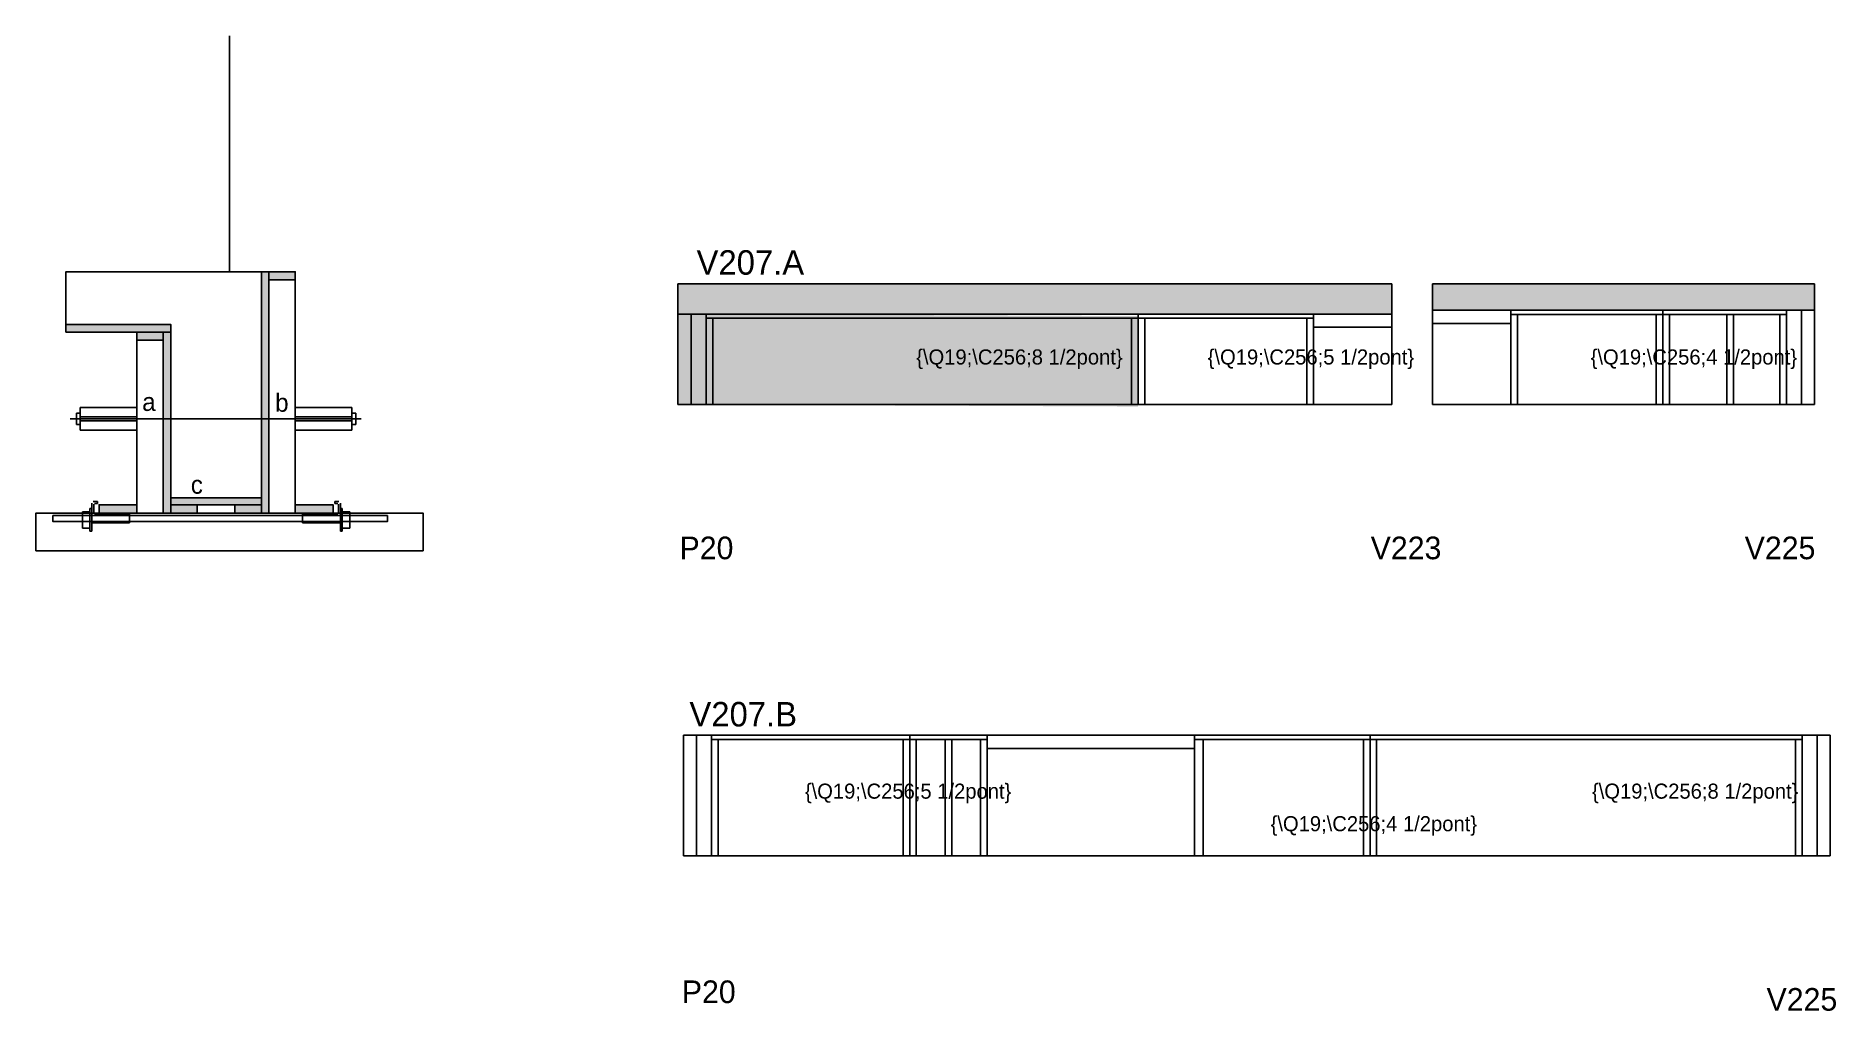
# Model space of a CAD drawing. Header units: metres. Extents: x 4463 to 5417, y 8755 to 9272.
import ezdxf

# ---------------------------------------------------------------- set-up
doc = ezdxf.new("R2010")
doc.units = ezdxf.units.M
for name, color, linetype in [('5', 7, 'Continuous'), ('barrote', 7, 'Continuous'), ('CONCRETO', 7, 'Continuous'), ('COTA', 7, 'Continuous'), ('detalhes', 7, 'Continuous'), ('Hachura', 7, 'Continuous'), ('Madeira', 7, 'Continuous'), ('Painéis', 7, 'Continuous'), ('presilha', 7, 'Continuous'), ('REAPROVEITAMENTO', 7, 'Continuous'), ('SARR_2.2x7', 7, 'Continuous'), ('SARR_3.5x7', 7, 'Continuous'), ('SCO-___-LAJ', 7, 'Continuous'), ('TENSOR', 7, 'Continuous'), ('texto', 7, 'Continuous'), ('Texto Seção', 7, 'Continuous')]:
    doc.layers.add(name, color=color, linetype=linetype)

msp = doc.modelspace()

# ---------------------------------------------------------------- hatches: boundary and pattern name
at = {"layer": 'COTA'}
h = msp.add_hatch(color=7, dxfattribs=at)
h.dxf.hatch_style = 1
h.paths.add_polyline_path([(5181.59, 9140.77), (4803.09, 9140.77), (4803.09, 9140.77), (4803.09, 9124.77), (4803.09, 9124.77), (5181.59, 9124.77), (5181.59, 9124.77), (5181.59, 9140.77), (5181.59, 9140.77)])
h = msp.add_hatch(color=7, dxfattribs=at)
h.dxf.hatch_style = 1
h.paths.add_polyline_path([(5405.72, 9126.77), (5405.72, 9140.77), (5405.72, 9140.77), (5203.22, 9140.77), (5203.22, 9140.77), (5203.22, 9126.77), (5203.22, 9126.77), (5405.72, 9126.77)])
at = {"layer": 'Hachura'}
h = msp.add_hatch(color=7, dxfattribs=at)
h.dxf.hatch_style = 1
h.paths.add_polyline_path([(4586.33, 9147.22), (4582.33, 9147.22), (4582.33, 9147.22), (4582.33, 9019.22), (4582.33, 9019.22), (4586.33, 9019.22), (4586.33, 9019.22), (4586.33, 9147.22)])
h = msp.add_hatch(color=7, dxfattribs=at)
h.dxf.hatch_style = 1
h.paths.add_polyline_path([(4586.33, 9142.82), (4586.33, 9147.22), (4586.33, 9147.22), (4600.33, 9147.22), (4600.33, 9147.22), (4600.33, 9142.82), (4600.33, 9142.82), (4586.33, 9142.82)])
h = msp.add_hatch(color=7, dxfattribs=at)
h.dxf.hatch_style = 1
h.paths.add_polyline_path([(4534.33, 9115.22), (4534.33, 9119.22), (4534.33, 9119.22), (4478.73, 9119.22), (4478.73, 9119.22), (4478.73, 9115.22), (4478.73, 9115.22), (4534.33, 9115.22)])
h = msp.add_hatch(color=7, dxfattribs=at)
h.dxf.hatch_style = 1
h.paths.add_polyline_path([(4530.33, 9110.82), (4530.33, 9115.22), (4530.33, 9115.22), (4516.33, 9115.22), (4516.33, 9115.22), (4516.33, 9110.82), (4516.33, 9110.82), (4530.33, 9110.82)])
h = msp.add_hatch(color=7, dxfattribs=at)
h.dxf.hatch_style = 1
h.paths.add_polyline_path([(4530.33, 9119.22), (4534.33, 9119.22), (4534.33, 9119.22), (4534.33, 9019.22), (4534.33, 9019.22), (4530.33, 9019.22), (4530.33, 9019.22), (4530.33, 9119.22)])
h = msp.add_hatch(color=7, dxfattribs=at)
h.dxf.hatch_style = 1
h.paths.add_polyline_path([(4582.33, 9023.62), (4582.33, 9027.22), (4582.33, 9027.22), (4534.33, 9027.22), (4534.33, 9027.22), (4534.33, 9023.62), (4534.33, 9023.62), (4582.33, 9023.62)])
h = msp.add_hatch(color=7, dxfattribs=at)
h.dxf.hatch_style = 1
h.paths.add_polyline_path([(4496.33, 9019.22), (4496.33, 9023.62), (4496.33, 9023.62), (4516.33, 9023.62), (4516.33, 9023.62), (4516.33, 9019.22), (4516.33, 9019.22), (4496.33, 9019.22)])
h = msp.add_hatch(color=7, dxfattribs=at)
h.dxf.hatch_style = 1
h.paths.add_polyline_path([(4534.33, 9019.22), (4534.33, 9023.62), (4534.33, 9023.62), (4548.33, 9023.62), (4548.33, 9023.62), (4548.33, 9019.22), (4548.33, 9019.22), (4534.33, 9019.22)])
h = msp.add_hatch(color=7, dxfattribs=at)
h.dxf.hatch_style = 1
h.paths.add_polyline_path([(4582.33, 9019.22), (4582.33, 9023.62), (4582.33, 9023.62), (4568.33, 9023.62), (4568.33, 9023.62), (4568.33, 9019.22), (4568.33, 9019.22), (4582.33, 9019.22)])
h = msp.add_hatch(color=7, dxfattribs=at)
h.dxf.hatch_style = 1
h.paths.add_polyline_path([(4620.33, 9019.22), (4620.33, 9023.62), (4620.33, 9023.62), (4600.33, 9023.62), (4600.33, 9023.62), (4600.33, 9019.22), (4600.33, 9019.22), (4620.33, 9019.22)])
at = {"layer": 'REAPROVEITAMENTO'}
h = msp.add_hatch(color=7, dxfattribs=at)
h.dxf.hatch_style = 1
h.paths.add_polyline_path([(4803.09, 9124.77), (4803.09, 9076.77), (4803.09, 9076.77), (5047.09, 9075.67), (5047.09, 9075.67), (5047.09, 9123.67), (5047.09, 9123.67), (4803.09, 9124.77)])

# ---------------------------------------------------------------- linework, layer by layer
at = {"color": 7, "lineweight": 25}
for p, q in [((4486.33, 9075.19), (4486.33, 9063.19)), ((4486.33, 9075.19), (4516.33, 9075.19)), ((4630.33, 9075.19), (4600.33, 9075.19)), ((4630.33, 9075.19), (4630.33, 9063.19)), ((4484.33, 9072.19), (4484.33, 9066.19)), ((4484.33, 9072.19), (4486.33, 9072.19)), ((4486.33, 9066.19), (4484.33, 9066.19)), ((4516.33, 9070.19), (4486.33, 9070.19)), ((4516.33, 9068.19), (4486.33, 9068.19)), ((4600.33, 9070.19), (4630.33, 9070.19)), ((4600.33, 9068.19), (4630.33, 9068.19)), ((4630.33, 9072.19), (4632.33, 9072.19)), ((4630.33, 9066.19), (4632.33, 9066.19)), ((4632.33, 9072.19), (4632.33, 9066.19)), ((4486.33, 9063.19), (4516.33, 9063.19)), ((4630.33, 9063.19), (4600.33, 9063.19))]:
    msp.add_line(p, q, dxfattribs=at)
at = {"layer": 'barrote', "color": 7, "lineweight": 25}
msp.add_lwpolyline([(4462.87, 8999.22), (4668.06, 8999.22), (4668.06, 9019.22), (4462.87, 9019.22)], close=True, dxfattribs=at)
at = {"layer": 'CONCRETO', "color": 7, "lineweight": 25}
msp.add_lwpolyline([(4478.73, 9119.22), (4478.73, 9147.22), (4582.33, 9147.22), (4582.33, 9119.22), (4582.33, 9119.22), (4582.33, 9027.22), (4534.33, 9027.22), (4534.33, 9119.22)], close=True, dxfattribs=at)
at = {"layer": 'COTA', "color": 7, "lineweight": 25}
for p, q in [((4803.09, 9124.77), (4803.09, 9140.77)), ((4803.09, 9140.77), (5181.59, 9140.77)), ((5181.59, 9140.77), (5181.59, 9124.77)), ((5203.22, 9126.77), (5203.22, 9140.77)), ((5203.22, 9140.77), (5405.72, 9140.77)), ((5405.72, 9140.77), (5405.72, 9126.77))]:
    msp.add_line(p, q, dxfattribs=at)
at = {"layer": 'Defpoints', "color": 7, "lineweight": 25}
msp.add_line((4565.53, 9147.22), (4565.53, 9272.22), dxfattribs=at)
at = {"layer": 'Madeira', "color": 7, "lineweight": 25}
for points in [[(4586.33, 9142.82), (4586.33, 9147.22), (4600.33, 9147.22), (4600.33, 9142.82)], [(4586.33, 9147.22), (4600.33, 9147.22), (4600.33, 9019.22), (4586.33, 9019.22)], [(4530.33, 9110.82), (4530.33, 9115.22), (4516.33, 9115.22), (4516.33, 9110.82)], [(4530.33, 9115.22), (4516.33, 9115.22), (4516.33, 9019.22), (4530.33, 9019.22)], [(4496.33, 9019.22), (4496.33, 9023.62), (4516.33, 9023.62), (4516.33, 9019.22)], [(4534.33, 9019.22), (4534.33, 9023.62), (4548.33, 9023.62), (4548.33, 9019.22)], [(4582.33, 9019.22), (4582.33, 9023.62), (4568.33, 9023.62), (4568.33, 9019.22)], [(4620.33, 9019.22), (4620.33, 9023.62), (4600.33, 9023.62), (4600.33, 9019.22)]]:
    msp.add_lwpolyline(points, close=True, dxfattribs=at)
at = {"layer": 'Painéis', "color": 7, "lineweight": 25}
for p, q in [((4803.09, 9124.77), (5181.59, 9124.77)), ((4803.09, 9076.77), (4803.09, 9124.77)), ((5047.09, 9076.77), (5047.09, 9124.77)), ((5181.59, 9076.77), (5181.59, 9124.77)), ((5203.22, 9126.77), (5405.72, 9126.77)), ((5203.22, 9076.77), (5203.22, 9126.77)), ((5325.22, 9076.77), (5325.22, 9126.77)), ((5405.72, 9076.77), (5405.72, 9126.77)), ((4803.09, 9076.77), (5181.59, 9076.77)), ((5203.22, 9076.77), (5405.72, 9076.77)), ((5414.03, 8901.34), (4806.03, 8901.34)), ((4806.03, 8837.34), (4806.03, 8901.34)), ((4926.03, 8837.34), (4926.03, 8901.34)), ((5170.03, 8837.34), (5170.03, 8901.34)), ((5414.03, 8837.34), (5414.03, 8901.34)), ((5414.03, 8837.34), (4806.03, 8837.34))]:
    msp.add_line(p, q, dxfattribs=at)
for points in [[(4586.33, 9147.22), (4582.33, 9147.22), (4582.33, 9019.22), (4586.33, 9019.22)], [(4534.33, 9115.22), (4534.33, 9119.22), (4478.73, 9119.22), (4478.73, 9115.22)], [(4530.33, 9115.22), (4534.33, 9115.22), (4534.33, 9019.22), (4530.33, 9019.22)], [(4582.33, 9023.62), (4582.33, 9027.22), (4534.33, 9027.22), (4534.33, 9023.62)]]:
    msp.add_lwpolyline(points, close=True, dxfattribs=at)
at = {"layer": 'presilha', "color": 7, "lineweight": 25}
for p, q in [((4487.46, 9019.92), (4491.46, 9019.92)), ((4487.46, 9019.92), (4487.46, 9011.25)), ((4491.46, 9021.59), (4492.46, 9021.59)), ((4491.46, 9009.59), (4491.46, 9021.59)), ((4491.46, 9019.92), (4491.46, 9011.25)), ((4492.46, 9018.35), (4492.46, 9024.49)), ((4492.46, 9021.59), (4492.46, 9009.59)), ((4495.46, 9025.25), (4493.22, 9025.25)), ((4493.46, 9018.97), (4493.46, 9023.87)), ((4495.46, 9024.25), (4493.84, 9024.25)), ((4512.46, 9018.59), (4493.84, 9018.59)), ((4495.46, 9025.25), (4495.46, 9024.25)), ((4512.46, 9018.59), (4512.46, 9013.99)), ((4604.2, 9018.59), (4604.2, 9013.99)), ((4604.2, 9018.59), (4622.82, 9018.59)), ((4621.2, 9025.25), (4621.2, 9024.25)), ((4621.2, 9025.25), (4623.44, 9025.25)), ((4621.2, 9024.25), (4622.82, 9024.25)), ((4623.2, 9018.97), (4623.2, 9023.87)), ((4624.2, 9018.35), (4624.2, 9024.49)), ((4625.2, 9021.59), (4624.2, 9021.59)), ((4624.2, 9021.59), (4624.2, 9009.59)), ((4625.2, 9009.59), (4625.2, 9021.59)), ((4629.2, 9019.92), (4625.2, 9019.92)), ((4625.2, 9019.92), (4625.2, 9011.25)), ((4629.2, 9019.92), (4629.2, 9011.25)), ((4491.46, 9011.25), (4487.46, 9011.25)), ((4492.46, 9009.59), (4491.46, 9009.59)), ((4512.46, 9013.99), (4492.46, 9013.99)), ((4604.2, 9013.99), (4624.2, 9013.99)), ((4624.2, 9009.59), (4625.2, 9009.59)), ((4625.2, 9011.25), (4629.2, 9011.25))]:
    msp.add_line(p, q, dxfattribs=at)
at = {"layer": 'SARR_2.2x7', "color": 7, "lineweight": 25}
for p, q in [((4810.09, 9076.77), (4810.09, 9124.77)), ((4818.09, 9122.57), (5047.09, 9122.57)), ((5047.09, 9122.57), (5140.09, 9122.57)), ((5244.72, 9124.57), (5325.22, 9124.57)), ((5325.22, 9124.57), (5390.72, 9124.57)), ((5398.72, 9076.77), (5398.72, 9126.77)), ((5140.09, 9117.77), (5181.59, 9117.77)), ((5244.72, 9119.77), (5203.22, 9119.77)), ((4813.03, 8837.34), (4813.03, 8901.34)), ((4926.03, 8899.14), (4821.03, 8899.14)), ((4967.03, 8899.14), (4926.03, 8899.14)), ((5077.03, 8894.34), (4967.03, 8894.34)), ((5170.03, 8899.14), (5077.03, 8899.14)), ((5399.03, 8899.14), (5170.03, 8899.14)), ((5407.03, 8837.34), (5407.03, 8901.34))]:
    msp.add_line(p, q, dxfattribs=at)
at = {"layer": 'SARR_3.5x7', "color": 7, "lineweight": 25}
for p, q in [((4818.09, 9124.77), (4818.09, 9076.77)), ((4821.59, 9122.57), (4821.59, 9076.77)), ((5043.59, 9122.57), (5043.59, 9076.77)), ((5047.09, 9122.57), (5047.09, 9076.77)), ((5050.59, 9122.57), (5050.59, 9076.77)), ((5136.59, 9122.57), (5136.59, 9076.77)), ((5140.09, 9124.77), (5140.09, 9076.77)), ((5244.72, 9126.77), (5244.72, 9076.77)), ((5248.22, 9124.57), (5248.22, 9076.77)), ((5321.72, 9124.57), (5321.72, 9076.77)), ((5325.22, 9124.57), (5325.22, 9076.77)), ((5328.72, 9124.57), (5328.72, 9076.77)), ((5359.22, 9124.57), (5359.22, 9076.77)), ((5362.72, 9124.57), (5362.72, 9076.77)), ((5387.22, 9124.57), (5387.22, 9076.77)), ((5390.72, 9126.77), (5390.72, 9076.77)), ((5043.59, 9076.77), (5047.09, 9076.77)), ((5047.09, 9076.77), (5050.59, 9076.77)), ((5321.72, 9076.77), (5325.22, 9076.77)), ((5325.22, 9076.77), (5328.72, 9076.77)), ((4821.03, 8901.34), (4821.03, 8837.34)), ((4824.53, 8899.14), (4824.53, 8837.34)), ((4922.53, 8899.14), (4922.53, 8837.34)), ((4926.03, 8899.14), (4926.03, 8837.34)), ((4929.53, 8899.14), (4929.53, 8837.34)), ((4944.85, 8899.14), (4944.85, 8837.34)), ((4948.35, 8899.14), (4948.35, 8837.34)), ((4963.53, 8899.14), (4963.53, 8837.34)), ((4967.03, 8837.34), (4967.03, 8901.34)), ((5077.03, 8901.34), (5077.03, 8837.34)), ((5081.53, 8837.34), (5081.53, 8899.14)), ((5166.53, 8899.14), (5166.53, 8837.34)), ((5170.03, 8899.14), (5170.03, 8837.34)), ((5173.53, 8899.14), (5173.53, 8837.34)), ((5395.53, 8899.14), (5395.53, 8837.34)), ((5399.03, 8901.34), (5399.03, 8837.34)), ((5170.03, 8837.34), (5166.53, 8837.34)), ((5173.53, 8837.34), (5170.03, 8837.34)), ((5399.03, 8837.34), (5395.53, 8837.34))]:
    msp.add_line(p, q, dxfattribs=at)
at = {"layer": 'SCO-___-LAJ', "color": 7, "lineweight": 25}
msp.add_lwpolyline([(4471.88, 9017.89), (4649.18, 9017.89), (4649.18, 9014.69), (4471.88, 9014.69)], close=True, dxfattribs=at)
at = {"layer": 'TENSOR', "color": 7, "lineweight": 25}
msp.add_line((4635.33, 9069.19), (4481.03, 9069.19), dxfattribs=at)

# ---------------------------------------------------------------- texts
at = {"layer": '5', "color": 7, "lineweight": 25}
for s, p in [('P20', (4804.02, 8994.72)), ('V223', (5170.38, 8994.72)), ('V225', (5368.64, 8994.72)), ('P20', (4805.23, 8759.33)), ('V225', (5380.24, 8755.29))]:
    msp.add_text(s, height=12, dxfattribs=at).set_placement(p)
at = {"layer": 'detalhes', "color": 7, "lineweight": 25}
for s, p in [('a', (4519.16, 9073.36)), ('b', (4589.63, 9072.94)), ('c', (4544.93, 9029.46))]:
    msp.add_text(s, height=9.6, dxfattribs=at).set_placement(p)
at = {"layer": 'texto', "color": 7, "lineweight": 25}
for s, p in [('{\\Q19;\\C256;8 1/2pont}', (4929.45, 9097.99)), ('{\\Q19;\\C256;5 1/2pont}', (5083.98, 9097.99)), ('{\\Q19;\\C256;4 1/2pont}', (5286.98, 9097.99)), ('{\\Q19;\\C256;5 1/2pont}', (4870.43, 8867.73)), ('{\\Q19;\\C256;8 1/2pont}', (5287.67, 8867.73)), ('{\\Q19;\\C256;4 1/2pont}', (5117.32, 8850.47))]:
    msp.add_text(s, height=8, dxfattribs=at).set_placement(p)
at = {"layer": 'Texto Seção', "color": 7, "lineweight": 25}
for s, p in [('V207.A', (4813.04, 9145.61)), ('V207.B', (4809.26, 8906.02))]:
    msp.add_text(s, height=13, dxfattribs=at).set_placement(p)

doc.saveas('drawing.dxf')
